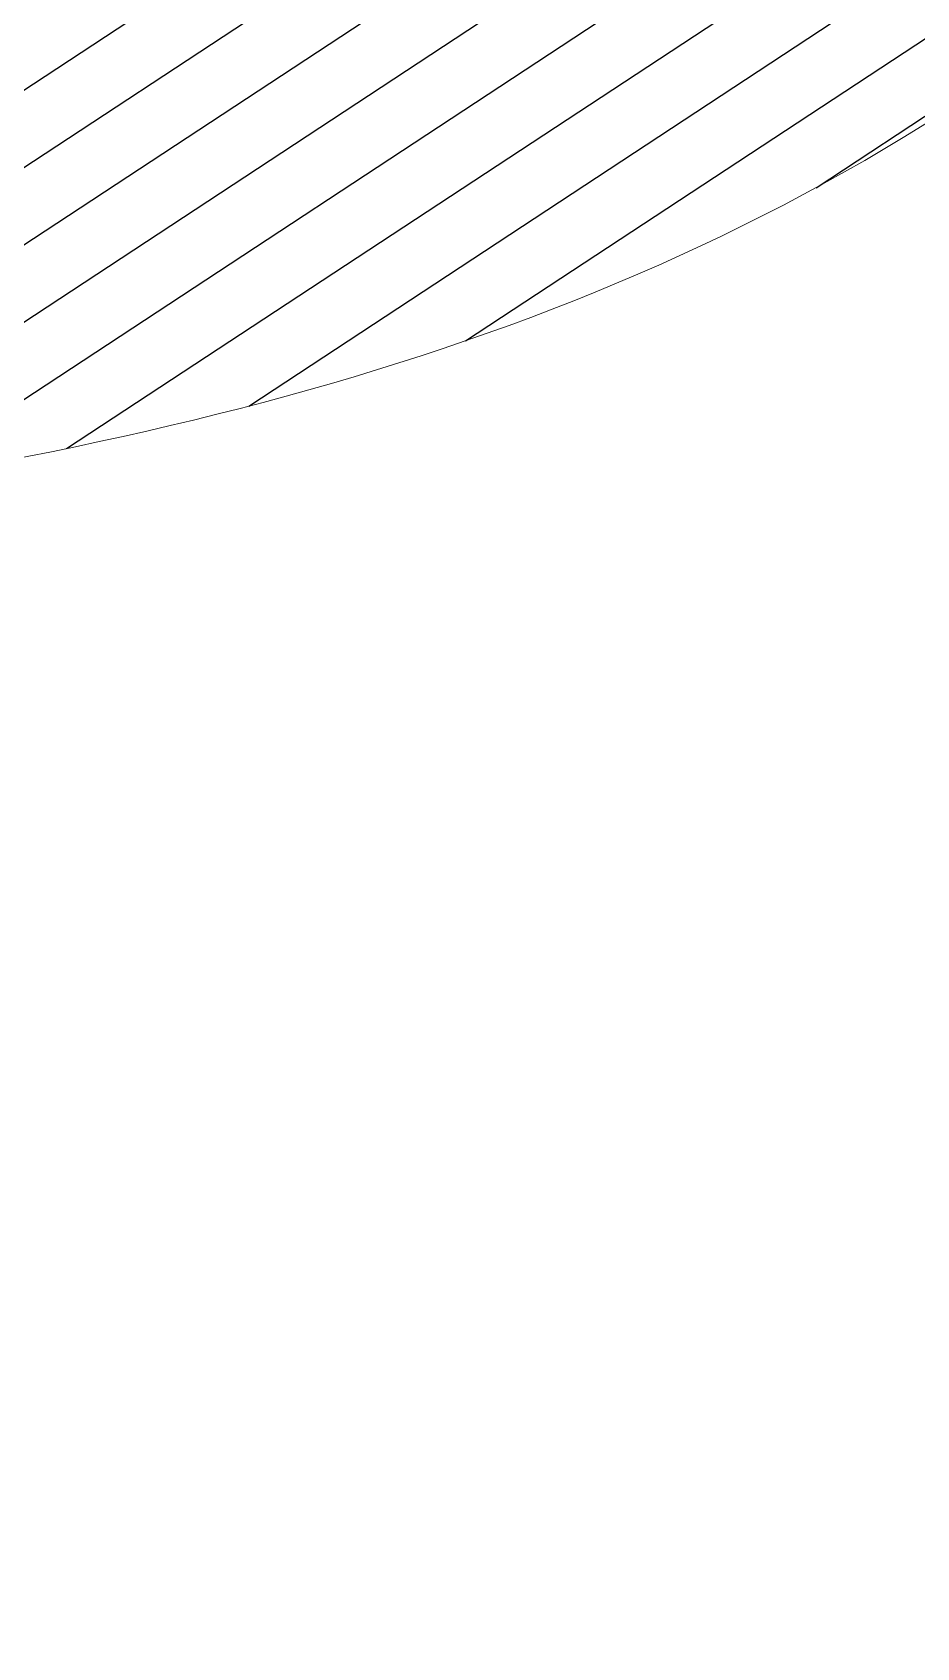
# Model space of a CAD drawing. Header units: millimetres. Extents: x 567392 to 582402, y 4512800 to 4518063.
# Drawn here: x 569375.4 to 569378.79, y 4513582.37 to 4513588.56 of the extents above; entities that cross this region are included whole.
import ezdxf

# ---------------------------------------------------------------- set-up
doc = ezdxf.new("R2010")
doc.units = ezdxf.units.MM
doc.layers.add('8', color=8, linetype='Continuous')
doc.layers.add('vfolha3', color=86, linetype='Continuous')
doc.layers.add('vfolhas', color=114, linetype='Continuous', lineweight=5)

# ---------------------------------------------------------------- blocks, each defined once
blk = doc.blocks.new('lírio_da_paz_PB_vermelho')
at = {"layer": 'vfolha3'}
h = blk.add_hatch(dxfattribs=at)
h.set_pattern_fill('ANSI31', color=256, scale=0.03, style=0)
h.set_pattern_definition([(45, (-334.8624403536404, 74.3673809183894), (-0.0026516504294496, 0.0026516504294496), [])])
edge = h.paths.add_edge_path()
edge.add_spline(control_points=[(0.1149371431761779, 0.1843290492893601), (0.0910802006706604, 0.1660995033319779), (0.0543832238096798, 0.1380586415981639), (0.0206004736203909, 0.100905821400417), (0.0114814149781637, 0.08688384777870799)], knot_values=[0.0943995137348436, 0.0943995137348436, 0.0943995137348436, 0.0943995137348436, 0.1837669596585931, 0.2318653727589344, 0.2318653727589344, 0.2318653727589344, 0.2318653727589344], degree=3, periodic=0)
edge.add_spline(control_points=[(0.0114814149781637, 0.0868838477787648), (0.0120088513512542, 0.0850819991094767), (0.0167612468943048, 0.0704340374779662), (0.0307526421112812, 0.0582042925874475), (0.0311640953765959, 0.0450331000220814)], knot_values=[0.0421521189416149, 0.0421521189416149, 0.0421521189416149, 0.0421521189416149, 0.0477896903392312, 0.0883356675799833, 0.0883356675799833, 0.0883356675799833, 0.0883356675799833], degree=3, periodic=0)
edge.add_spline(control_points=[(0.0311640953783012, 0.0450330999629927), (0.0428896116363262, 0.0530575958122341), (0.0570669481723485, 0.0590203910771265), (0.0720889926069504, 0.0642728835585729)], knot_values=[0.0628932523671769, 0.0628932523671769, 0.0628932523671769, 0.0628932523671769, 0.1054838983294674, 0.1054838983294674, 0.1054838983294674, 0.1054838983294674], degree=3, periodic=0)
edge.add_spline(control_points=[(0.0720889926070072, 0.0642728835586155), (0.078011860933259, 0.07471780342233099), (0.0964159044658004, 0.1153344381018115), (0.1071528274260913, 0.155331213511019), (0.1149371431761779, 0.1843290492893317)], knot_values=[0.1086006680810566, 0.1086006680810566, 0.1086006680810566, 0.1086006680810566, 0.1424979268351849, 0.2318653727589344, 0.2318653727589344, 0.2318653727589344, 0.2318653727589344], degree=3, periodic=0)
edge = h.paths.add_edge_path()
edge.add_spline(control_points=[(0.0311640953765959, 0.0450331000221098), (0.0311726408610866, 0.0447595471508322), (0.0312437138586574, 0.0390602887160156), (0.02614510225402, 0.0248177836614758), (0.0136389759117606, 0.019412976569825), (0.0062145546507963, 0.0164919989920236)], knot_values=[0.001796106438636, 0.001796106438636, 0.001796106438636, 0.001796106438636, 0.002638206987818, 0.0192735194505791, 0.0421521189416149, 0.0421521189416149, 0.0421521189416149, 0.0421521189416149], degree=3, periodic=0)
edge.add_spline(control_points=[(0.0062145546506258, 0.0164919989919525), (0.0058648763506994, 0.0157316340738447), (0.0055259217860453, 0.0149622517201777), (0.0051965491291526, 0.0141848120773744)], knot_values=[0.0210717505478825, 0.0210717505478825, 0.0210717505478825, 0.0210717505478825, 0.023582764538323, 0.023582764538323, 0.023582764538323, 0.023582764538323], degree=3, periodic=0)
edge.add_spline(control_points=[(0.0051965491290957, 0.0141848120771897), (0.0054905327497181, 0.0101930138812776), (0.0056488090968969, 0.0062592380725164), (0.0049895261246888, 0.0026750142233425)], knot_values=[0.0375764345408197, 0.0375764345408197, 0.0375764345408197, 0.0375764345408197, 0.0433190527592878, 0.0433190527592878, 0.0433190527592878, 0.0433190527592878], degree=3, periodic=0)
edge.add_spline(control_points=[(0.0049895261246888, 0.0026750142229588), (0.0091933694705517, 0.0057049717427589), (0.0222723500724556, 0.0132898181234822), (0.0378259694641088, 0.0109555684511662), (0.0483073745153888, 0.0082535138990494)], knot_values=[0.0135269888681879, 0.0135269888681879, 0.0135269888681879, 0.0135269888681879, 0.0284717063469998, 0.0586382741053572, 0.0586382741053572, 0.0586382741053572, 0.0586382741053572], degree=3, periodic=0)
edge.add_spline(control_points=[(0.0483073745108982, 0.0082535139002431), (0.0677923494812944, 0.0228460344169008), (0.0820175463287001, 0.0475043418531556), (0.0962427431762194, 0.072162649289325)], knot_values=[0.0531080372004112, 0.0531080372004112, 0.0531080372004112, 0.0531080372004112, 0.127869797103064, 0.127869797103064, 0.127869797103064, 0.127869797103064], degree=3, periodic=0)
edge.add_spline(control_points=[(0.0962427431762194, 0.072162649289325), (0.0726476782156738, 0.0647189841063352), (0.0490526132553555, 0.0572753189232884), (0.0311640953783012, 0.0450330999629927)], knot_values=[0.0628932523671769, 0.0628932523671769, 0.0628932523671769, 0.0628932523671769, 0.127869797103064, 0.127869797103064, 0.127869797103064, 0.127869797103064], degree=3, periodic=0)
edge = h.paths.add_edge_path()
edge.add_spline(control_points=[(-0.0027649087602981, -0.0098195749171595), (0.0051352356124994, -0.0140879665200231), (0.0297670196460445, -0.0261843311688352), (0.0562440836136489, -0.0073567974806252), (0.0731104382085164, 0.0007757298931637), (0.0737711930202636, 0.0010943290644292)], knot_values=[0.0034612835675665, 0.0034612835675665, 0.0034612835675665, 0.0034612835675665, 0.0284717063469998, 0.0813010168325838, 0.0834550389968371, 0.0834550389968371, 0.0834550389968371, 0.0834550389968371], degree=3, periodic=0)
edge.add_spline(control_points=[(0.0737711930203773, 0.0010943290644008), (0.0730590144485746, 0.0012701245001239), (0.054880022619102, 0.0057574594404883), (0.0288428915890222, 0.0171002487340815), (0.0091933694705517, 0.0057049717427589), (0.0049895261246888, 0.0026750142229588)], knot_values=[0.0135269888681879, 0.0135269888681879, 0.0135269888681879, 0.0135269888681879, 0.0156810110324412, 0.0685103215180252, 0.0834550389968371, 0.0834550389968371, 0.0834550389968371, 0.0834550389968371], degree=3, periodic=0)
edge.add_spline(control_points=[(0.0049895261246888, 0.0026750142233425), (0.0048927515526316, 0.0021488945695012), (0.0038832176080632, -0.0024278278780656), (0.0013336913137323, -0.0063461181718338), (-0.0027649087600707, -0.0098195749169037)], knot_values=[0.0301371450299888, 0.0301371450299888, 0.0301371450299888, 0.0301371450299888, 0.030980090235519, 0.0375764345408197, 0.0375764345408197, 0.0375764345408197, 0.0375764345408197], degree=3, periodic=0)
edge = h.paths.add_edge_path()
edge.add_spline(control_points=[(0.1061561642218862, -0.0256963587157344), (0.1285208829822864, -0.0166612829329012), (0.1754049186850466, 0.0036005713652543), (0.2193329328889035, 0.0298454909542301), (0.2425467431760921, 0.0437146492893561)], knot_values=[0.04520125232091299, 0.04520125232091299, 0.04520125232091299, 0.04520125232091299, 0.1157827895020865, 0.1948814804530712, 0.1948814804530712, 0.1948814804530712, 0.1948814804530712], degree=3, periodic=0)
edge.add_spline(control_points=[(0.2425467431760921, 0.0437146492893561), (0.2155879456369689, 0.0458259939352814), (0.1612934747356007, 0.0500781991856769), (0.1070103310101444, 0.0467712923198604), (0.0796812428389444, 0.0445175714960584)], knot_values=[0.0355783228130092, 0.0355783228130092, 0.0355783228130092, 0.0355783228130092, 0.1146770137639939, 0.1948814804530712, 0.1948814804530712, 0.1948814804530712, 0.1948814804530712], degree=3, periodic=0)
edge.add_spline(control_points=[(0.0796812428388307, 0.0445175714960584), (0.0704063461080296, 0.0301654979326145), (0.0603637203878407, 0.0172826491612739), (0.0483073745108982, 0.0082535139002431)], knot_values=[0.0531080372004112, 0.0531080372004112, 0.0531080372004112, 0.0531080372004112, 0.0993669437232989, 0.0993669437232989, 0.0993669437232989, 0.0993669437232989], degree=3, periodic=0)
edge.add_spline(control_points=[(0.0483073745153888, 0.0082535138990494), (0.0561815678276503, 0.0062235856805017), (0.0648539140216826, 0.0032954862022478), (0.0730590144485746, 0.0012701245001239), (0.0737711930203773, 0.0010943290644008)], knot_values=[0.0586382741053572, 0.0586382741053572, 0.0586382741053572, 0.0586382741053572, 0.0813010168325838, 0.0834550389968371, 0.0834550389968371, 0.0834550389968371, 0.0834550389968371], degree=3, periodic=0)
edge.add_spline(control_points=[(0.0737711930202636, 0.0010943290644292), (0.0731104382085164, 0.0007757298931637), (0.0634281759271858, -0.0038928108160974), (0.053306788199393, -0.010145952486198), (0.0437971004720907, -0.0141650623530296)], knot_values=[0.0518914284476595, 0.0518914284476595, 0.0518914284476595, 0.0518914284476595, 0.0540454506119127, 0.0834550389968371, 0.0834550389968371, 0.0834550389968371, 0.0834550389968371], degree=3, periodic=0)
edge.add_spline(control_points=[(0.0437971004719771, -0.0141650623530296), (0.0481439002070943, -0.0147859984969188), (0.0524507947216648, -0.0154913494660463), (0.0566971867932011, -0.0163246862744728)], knot_values=[0.0246515279577201, 0.0246515279577201, 0.0246515279577201, 0.0246515279577201, 0.0373755022830108, 0.0373755022830108, 0.0373755022830108, 0.0373755022830108], degree=3, periodic=0)
edge.add_spline(control_points=[(0.056697186786721, -0.0163246862721422), (0.05822906036291901, -0.0146880319429812), (0.0640723147130302, -0.0096737583686206), (0.0847902326934786, -0.0046579285328221), (0.09703386760020301, -0.0185975447049174), (0.1061561642218294, -0.0256963587157202)], knot_values=[0.0178622335163629, 0.0178622335163629, 0.0178622335163629, 0.0178622335163629, 0.0246747059294648, 0.0413100183923411, 0.0746347914556532, 0.0746347914556532, 0.0746347914556532, 0.0746347914556532], degree=3, periodic=0)
edge = h.paths.add_edge_path()
edge.add_spline(control_points=[(0.1799611431761718, -0.1082789507106412), (0.1579685536067359, -0.0824362710199154), (0.1359759640374136, -0.0565935913291611), (0.1101973522777939, -0.0387597986203474)], knot_values=[0.095969090551865, 0.095969090551865, 0.095969090551865, 0.095969090551865, 0.1897718758542491, 0.1897718758542491, 0.1897718758542491, 0.1897718758542491], degree=3, periodic=0)
edge.add_spline(control_points=[(0.1101973522777371, -0.0387597986203758), (0.0988499125714384, -0.0451203920354146), (0.0848753244347336, -0.0613688246265838), (0.0565544720234925, -0.0527587510556202), (0.0506206399782059, -0.0399152569700476), (0.0471860186433446, -0.0322485696653132)], knot_values=[0.000604364864673, 0.000604364864673, 0.000604364864673, 0.000604364864673, 0.0388647514906206, 0.0555000639534338, 0.0795704050184187, 0.0795704050184187, 0.0795704050184187, 0.0795704050184187], degree=3, periodic=0)
edge.add_spline(control_points=[(0.04718601864573201, -0.0322485696657253), (0.0458823353757225, -0.0322486626394891), (0.0446477800839489, -0.03225228299425), (0.0434773722814725, -0.0322584751910995)], knot_values=[0.0436397292093408, 0.0436397292093408, 0.0436397292093408, 0.0436397292093408, 0.0442056992853817, 0.0442056992853817, 0.0442056992853817, 0.0442056992853817], degree=3, periodic=0)
edge.add_spline(control_points=[(0.0434773722823252, -0.0322584751926485), (0.0455961946457251, -0.0364321777510242), (0.0506879627787385, -0.050345955038722), (0.0563926815520972, -0.0635091789827982), (0.0603654547975339, -0.0720249726595768)], knot_values=[0.0567046836055356, 0.0567046836055356, 0.0567046836055356, 0.0567046836055356, 0.07044999704872, 0.0976239206083852, 0.0976239206083852, 0.0976239206083852, 0.0976239206083852], degree=3, periodic=0)
edge.add_spline(control_points=[(0.0603654547970223, -0.0720249726586104), (0.0932527334826432, -0.0947986620720798), (0.1366069383294075, -0.1015388063913036), (0.1799611431761718, -0.1082789507105843)], knot_values=[0.068489528520973, 0.068489528520973, 0.068489528520973, 0.068489528520973, 0.189771875854249, 0.189771875854249, 0.189771875854249, 0.189771875854249], degree=3, periodic=0)
edge = h.paths.add_edge_path()
edge.add_spline(control_points=[(0.0434773722814725, -0.0322584751910995), (0.0291954917076396, -0.032334035363931), (0.0144562573476037, -0.0337627176370177), (0.0045935328427618, -0.022052911525023), (-0.0022971410693913, -0.0142002588363397)], knot_values=[0.0221203614673527, 0.0221203614673527, 0.0221203614673527, 0.0221203614673527, 0.029026601341404, 0.0436397292093408, 0.0436397292093408, 0.0436397292093408, 0.0436397292093408], degree=3, periodic=0)
edge.add_spline(control_points=[(-0.0022971410738819, -0.0142002588311669), (-0.0022995120700102, -0.0244242708691189), (-0.0120565560010846, -0.03839482210865701), (-0.0011968773571311, -0.0513341442058248), (-0.0024974821070032, -0.0549362619858158)], knot_values=[0.0213866056259721, 0.0213866056259721, 0.0213866056259721, 0.0213866056259721, 0.0367334893352895, 0.0430488906305621, 0.0430488906305621, 0.0430488906305621, 0.0430488906305621], degree=3, periodic=0)
edge.add_spline(control_points=[(-0.0024974820929629, -0.0549362619472476), (0.0004752740499043, -0.0589138221084653), (0.0033875864864399, -0.0629096455544271), (0.0054248614618473, -0.0671698647379202)], knot_values=[0.0010559492815081, 0.0010559492815081, 0.0010559492815081, 0.0010559492815081, 0.0152868716070956, 0.0152868716070956, 0.0152868716070956, 0.0152868716070956], degree=3, periodic=0)
edge.add_spline(control_points=[(0.0054248614647463, -0.0671698647185934), (0.0075799216718337, -0.0690084261584758), (0.0448945343092078, -0.0986937863822988), (0.0753790476709924, -0.1351796508432557), (0.1087556552222963, -0.1678604210469103), (0.1117797110626384, -0.1708214312048568)], knot_values=[0.0624376910227282, 0.0624376910227282, 0.0624376910227282, 0.0624376910227282, 0.07044999704872, 0.1947404714728753, 0.207123658845205, 0.207123658845205, 0.207123658845205, 0.207123658845205], degree=3, periodic=0)
edge.add_spline(control_points=[(0.1117797110626384, -0.1708214312049137), (0.1098947888536372, -0.1670320297816517), (0.0890908380800397, -0.1252082769018585), (0.0627726201453811, -0.0833685174971635), (0.0455961946457251, -0.0364321777510242), (0.0434773722823252, -0.0322584751926485)], knot_values=[0.0567046836055357, 0.0567046836055357, 0.0567046836055357, 0.0567046836055357, 0.0690878709778654, 0.1933783454020207, 0.2071236588452051, 0.2071236588452051, 0.2071236588452051, 0.2071236588452051], degree=3, periodic=0)
edge = h.paths.add_edge_path()
edge.add_spline(control_points=[(-0.0021060568239477, -0.2058149507106606), (0.0159982516191235, -0.1668035021295537), (0.0341025600624221, -0.1277920535484469), (0.031973607907446, -0.0899202090036369)], knot_values=[0.0863576221410681, 0.0863576221410681, 0.0863576221410681, 0.0863576221410681, 0.2034093574806534, 0.2034093574806534, 0.2034093574806534, 0.2034093574806534], degree=3, periodic=0)
edge.add_spline(control_points=[(0.0319736079075597, -0.0899202090036084), (0.0256084633202249, -0.0840469863945259), (0.016887857752522, -0.0764132848978676), (0.0075799216718337, -0.0690084261584758), (0.0054248614647463, -0.0671698647185934)], knot_values=[0.0624376910227282, 0.0624376910227282, 0.0624376910227282, 0.0624376910227282, 0.0874276255852199, 0.0954399316112117, 0.0954399316112117, 0.0954399316112117, 0.0954399316112117], degree=3, periodic=0)
edge.add_spline(control_points=[(0.0054248614618473, -0.0671698647379202), (0.0067688080803805, -0.0699802399867764), (0.0094386712000301, -0.0780895645165458), (0.0041202812837469, -0.1027929244654047), (-0.0203084582219617, -0.1066044452198014), (-0.03199021164329, -0.1158081438961034), (-0.03278453402163, -0.1164699900411676)], knot_values=[0.0152868716070956, 0.0152868716070956, 0.0152868716070956, 0.0152868716070956, 0.024674705929594, 0.0413100183923245, 0.0826980961823773, 0.0857975816430231, 0.0857975816430231, 0.0857975816430231, 0.0857975816430231], degree=3, periodic=0)
edge.add_spline(control_points=[(-0.0327845340307818, -0.1164699899780572), (-0.0285276852545735, -0.1457967073866513), (-0.0153168710392606, -0.1758058290486275), (-0.0021060568239477, -0.2058149507106322)], knot_values=[0.1141711196320202, 0.1141711196320202, 0.1141711196320202, 0.1141711196320202, 0.2034093574806534, 0.2034093574806534, 0.2034093574806534, 0.2034093574806534], degree=3, periodic=0)
edge = h.paths.add_edge_path()
edge.add_spline(control_points=[(-0.2156065600365196, -0.1396846382119037), (-0.2153720462883371, -0.1395936434960419), (-0.1291126033035539, -0.1062172867594739), (-0.0609235617377522, -0.102298258561305), (-0.0209445642219066, -0.0319267568959987), (-0.0145930381910944, -0.0202486526640513)], knot_values=[0.0074013123857138, 0.0074013123857138, 0.0074013123857138, 0.0074013123857138, 0.0079335572234578, 0.2031799234268488, 0.2408935065456031, 0.2408935065456031, 0.2408935065456031, 0.2408935065456031], degree=3, periodic=0)
edge.add_spline(control_points=[(-0.014593038217356, -0.0202486526736294), (-0.0278340697436193, -0.0251522059803193), (-0.0491182031760218, -0.0202113195313558), (-0.0692134711393919, -0.0154481969300235)], knot_values=[0.0224749133535033, 0.0224749133535033, 0.0224749133535033, 0.0224749133535033, 0.0701839091558513, 0.0701839091558513, 0.0701839091558513, 0.0701839091558513], degree=3, periodic=0)
edge.add_spline(control_points=[(-0.0692134710487267, -0.0154481969528178), (-0.1239296053278736, -0.0308654131730606), (-0.1518872551113759, -0.0791658959752937), (-0.2154240037228305, -0.1395115777347797), (-0.2156065600365196, -0.1396846382119605)], knot_values=[0.0554112817584355, 0.0554112817584355, 0.0554112817584355, 0.0554112817584355, 0.240361261707859, 0.2408935065456031, 0.2408935065456031, 0.2408935065456031, 0.2408935065456031], degree=3, periodic=0)
edge = h.paths.add_edge_path()
edge.add_spline(control_points=[(-0.2516356568239075, -0.0074917507106562), (-0.2076881070348122, -0.0284609407540444), (-0.1637405572457169, -0.0494301307974894), (-0.1242006039917101, -0.0467819174347852)], knot_values=[0.0684388349147982, 0.0684388349147982, 0.0684388349147982, 0.0684388349147982, 0.192646766792536, 0.192646766792536, 0.192646766792536, 0.192646766792536], degree=3, periodic=0)
edge.add_spline(control_points=[(-0.12420060399063, -0.0467819174347284), (-0.107485779392789, -0.0322482919939233), (-0.0903525972455555, -0.0214045110012791), (-0.0692134710487267, -0.0154481969528178)], knot_values=[0.0554112817584355, 0.0554112817584355, 0.0554112817584355, 0.0554112817584355, 0.12686517772106, 0.12686517772106, 0.12686517772106, 0.12686517772106], degree=3, periodic=0)
edge.add_spline(control_points=[(-0.0692134711393351, -0.0154481969300235), (-0.078039117296612, -0.0133562798299636), (-0.0926714318526934, -0.0098538695091435), (-0.1043733720301248, -0.008910727419206), (-0.1092005476215831, -0.008521671210886)], knot_values=[0.0701839091558513, 0.0701839091558513, 0.0701839091558513, 0.0701839091558513, 0.0911372358911725, 0.1058497960247184, 0.1058497960247184, 0.1058497960247184, 0.1058497960247184], degree=3, periodic=0)
edge.add_spline(control_points=[(-0.1092005476215831, -0.008521671210886), (-0.1043619063088386, -0.008320327795488), (-0.086151364142097, -0.0075625587196129), (-0.060643594212479, -0.00091509099002), (-0.0439488102247196, 0.0014462367825558)], knot_values=[0.05047811637740099, 0.05047811637740099, 0.05047811637740099, 0.05047811637740099, 0.0651906765109469, 0.1058497960247184, 0.1058497960247184, 0.1058497960247184, 0.1058497960247184], degree=3, periodic=0)
edge.add_spline(control_points=[(-0.04394881022460601, 0.0014462367825416), (-0.0450681418481622, 0.0029257751597953), (-0.0461204888919156, 0.004517852232695), (-0.0471487085630997, 0.0061504649489592)], knot_values=[0.040122750434908, 0.040122750434908, 0.040122750434908, 0.040122750434908, 0.0428990274605675, 0.0428990274605675, 0.0428990274605675, 0.0428990274605675], degree=3, periodic=0)
edge.add_spline(control_points=[(-0.0471487085630429, 0.0061504649489024), (-0.0485319367532498, 0.0066789689998217), (-0.0499074294229445, 0.0072208603665871), (-0.0512744461561283, 0.0077774204342944)], knot_values=[0.0457668746854293, 0.0457668746854293, 0.0457668746854293, 0.0457668746854293, 0.0501475134755664, 0.0501475134755664, 0.0501475134755664, 0.0501475134755664], degree=3, periodic=0)
edge.add_spline(control_points=[(-0.0512744461549346, 0.0077774204348202), (-0.05849735391558401, 0.0059396531292464), (-0.0712586952451488, 0.0034550057696947), (-0.0879727833486754, 0.0148200511506787), (-0.0907229672824883, 0.0250033540092432), (-0.0913914272090324, 0.0303065432221388)], knot_values=[0.0032573614286544, 0.0032573614286544, 0.0032573614286544, 0.0032573614286544, 0.0246747059296355, 0.041310018392464, 0.0571770097247723, 0.0571770097247723, 0.0571770097247723, 0.0571770097247723], degree=3, periodic=0)
edge.add_spline(control_points=[(-0.0913914272090892, 0.0303065432220962), (-0.0932952748609069, 0.0316808179838972), (-0.0951814707449899, 0.0330856230081338), (-0.0970512285017549, 0.0345188546621671)], knot_values=[0.0960957584914466, 0.0960957584914466, 0.0960957584914466, 0.0960957584914466, 0.1030949740692633, 0.1030949740692633, 0.1030949740692633, 0.1030949740692633], degree=3, periodic=0)
edge.add_spline(control_points=[(-0.0970512285020391, 0.0345188546623234), (-0.1447288909101303, 0.0520593903425919), (-0.1981822738670757, 0.0222838198159678), (-0.2516356568239075, -0.0074917507106562)], knot_values=[0.0365714997897642, 0.0365714997897642, 0.0365714997897642, 0.0365714997897642, 0.1926467667925359, 0.1926467667925359, 0.1926467667925359, 0.1926467667925359], degree=3, periodic=0)
edge = h.paths.add_edge_path()
edge.add_spline(control_points=[(-0.0032377246525925, -0.0038623646912441), (-0.012332035515044, 0.0123004323769607), (-0.0357277167254893, 0.0527551218062143), (-0.1199469800343991, 0.0995344412035735), (-0.1839558291531489, 0.1375911491694381), (-0.2241999073262946, 0.1615184209681644)], knot_values=[0.0032435890287119, 0.0032435890287119, 0.0032435890287119, 0.0032435890287119, 0.0567295296230592, 0.1384141199016649, 0.2767416065934966, 0.2767416065934966, 0.2767416065934966, 0.2767416065934966], degree=3, periodic=0)
edge.add_spline(control_points=[(-0.2241999073262946, 0.1615184209681644), (-0.2208534079316564, 0.1585109034242151), (-0.1750978651074888, 0.117390143624462), (-0.1368874292140276, 0.0631474101160308), (-0.0913914272090892, 0.0303065432220962)], knot_values=[0.0960957584914466, 0.0960957584914466, 0.0960957584914466, 0.0960957584914466, 0.109294201027383, 0.2765535537722171, 0.2765535537722171, 0.2765535537722171, 0.2765535537722171], degree=3, periodic=0)
edge.add_spline(control_points=[(-0.0913914272090324, 0.030306543222153), (-0.0924666041738078, 0.0388363991708474), (-0.0915584316370541, 0.0515844363781497), (-0.0956557147306967, 0.0623687049284314), (-0.0967354854457767, 0.0652107192824048)], knot_values=[0.0571770097247723, 0.0571770097247723, 0.0571770097247723, 0.0571770097247723, 0.0826980961824226, 0.0918304271616403, 0.0918304271616403, 0.0918304271616403, 0.0918304271616403], degree=3, periodic=0)
edge.add_spline(control_points=[(-0.0967354854457767, 0.0652107192824616), (-0.0940951462690691, 0.0637018729578784), (-0.0794164255202077, 0.0553135817690702), (-0.0520429533513607, 0.057889920092677), (-0.0389293375430953, 0.0301049193895011), (-0.0442225038673883, 0.017238522876184), (-0.0475076618908474, 0.0097098671041351)], knot_values=[0.0011197236467684, 0.0011197236467684, 0.0011197236467684, 0.0011197236467684, 0.0102520546259672, 0.0518900706584089, 0.0685253831212428, 0.0920803654040677, 0.0920803654040677, 0.0920803654040677, 0.0920803654040677], degree=3, periodic=0)
edge.add_spline(control_points=[(-0.0475076618908474, 0.0097098671041209), (-0.0465638082441728, 0.0081753473361346), (-0.0456124550291861, 0.0066534273580743), (-0.0446192826607899, 0.0052017664305737)], knot_values=[0.0413205034941872, 0.0413205034941872, 0.0413205034941872, 0.0413205034941872, 0.0438986179054816, 0.0438986179054816, 0.0438986179054816, 0.0438986179054816], degree=3, periodic=0)
edge.add_spline(control_points=[(-0.0446192826609035, 0.0052017664306021), (-0.0419048863915919, 0.004202235882687), (-0.0391628004021527, 0.0032506259668565), (-0.0363985105752249, 0.0023374426549054)], knot_values=[0.0345654754745653, 0.0345654754745653, 0.0345654754745653, 0.0345654754745653, 0.043105538037255, 0.043105538037255, 0.043105538037255, 0.043105538037255], degree=3, periodic=0)
edge.add_spline(control_points=[(-0.0363985105682332, 0.0023374426517933), (-0.0223845257356743, 0.0036130017364258), (-0.0106588933285821, 0.0022578447938741), (-0.0052893826431273, -0.0056087736405033)], knot_values=[0.0084350786904096, 0.0084350786904096, 0.0084350786904096, 0.0084350786904096, 0.0442132672415438, 0.0442132672415438, 0.0442132672415438, 0.0442132672415438], degree=3, periodic=0)
edge.add_spline(control_points=[(-0.0052893826490958, -0.0056087736319199), (-0.004606019105438, -0.0050245431609568), (-0.0039223550983252, -0.0044415170376766), (-0.0032377246525357, -0.0038623646912441)], knot_values=[0.0011271374667129, 0.0011271374667129, 0.0011271374667129, 0.0011271374667129, 0.0036254306319388, 0.0036254306319388, 0.0036254306319388, 0.0036254306319388], degree=3, periodic=0)
at = {"layer": 'vfolhas'}
for points, knots in [([(-0.0692134710487267, -0.0154481969528178), (-0.1239296053278736, -0.0308654131730606), (-0.1518872551113759, -0.0791658959752937), (-0.2154240037228305, -0.1395115777347797), (-0.2156065600365196, -0.1396846382119605)], [0.0554112817584355, 0.0554112817584355, 0.0554112817584355, 0.0554112817584355, 0.240361261707859, 0.2408935065456031, 0.2408935065456031, 0.2408935065456031, 0.2408935065456031]), ([(-0.0145930381910944, -0.0202486526640513), (-0.0209445642219066, -0.0319267568959987), (-0.0609235617377522, -0.102298258561305), (-0.1291126033035539, -0.1062172867594739), (-0.2153720462883371, -0.1395936434960419), (-0.2156065600365196, -0.1396846382119037)], [0.0074013123857138, 0.0074013123857138, 0.0074013123857138, 0.0074013123857138, 0.0451148955044681, 0.240361261707859, 0.2408935065456031, 0.2408935065456031, 0.2408935065456031, 0.2408935065456031])]:
    blk.add_open_spline(points, degree=3, knots=knots, dxfattribs=at)

msp = doc.modelspace()

# ---------------------------------------------------------------- block references
at = {"layer": '8', "xscale": 66.02737005671317, "yscale": 66.02737005671317, "zscale": 66.02737005671317, "rotation": 348.3475070411006}
msp.add_blockref('lírio_da_paz_PB_vermelho', (569382.8804698349, 4513592.006706756), dxfattribs=at)

doc.saveas('drawing.dxf')
